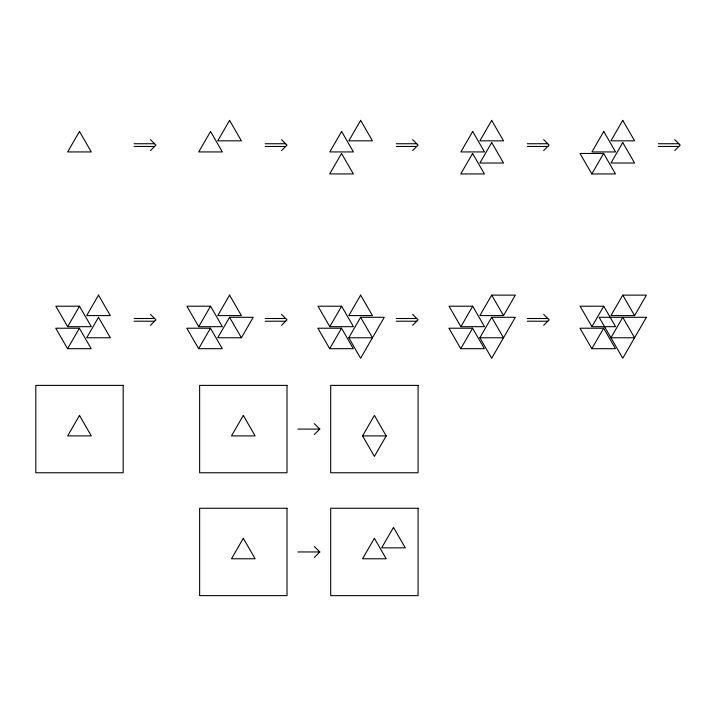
<?xml version="1.0" encoding="UTF-8"?>
<svg xmlns="http://www.w3.org/2000/svg" width="716" height="716" viewBox="0 0 716 716"><rect width="100%" height="100%" fill="white"/><g stroke="black" fill="none" stroke-linecap="round" stroke-linejoin="round"><path stroke-width="1.07" d="M67.662 326.684L79.485 306.206L91.308 326.684L67.662 326.684L55.839 306.206L79.485 306.206M67.564 348.701L79.386 328.223L91.209 348.701L67.564 348.701L55.741 328.223L79.386 328.223M198.726 326.684L210.549 306.206L222.372 326.684L198.726 326.684L186.903 306.206L210.549 306.206M198.627 348.701L210.45 328.223L222.282 348.701L198.627 348.701L186.804 328.223L210.45 328.223M229.567 317.295L217.745 337.773L241.39 337.773L253.213 317.295L229.567 317.295L241.39 337.773M329.79 326.684L341.613 306.206L353.444 326.684L329.79 326.684L317.967 306.206L341.613 306.206M329.691 348.701L341.523 328.223L353.346 348.701L329.691 348.701L317.868 328.223L341.523 328.223M348.808 337.773L360.631 317.295L384.277 317.295L360.631 358.251L348.808 337.773L372.454 337.773L360.631 317.295M362.556 435.901L374.387 415.423L386.21 435.901L374.387 456.387L362.556 435.901L386.21 435.901M460.862 326.684L472.685 306.206L449.03 306.206L460.862 326.684L484.508 326.684L472.685 306.206M460.764 348.701L472.587 328.223L448.932 328.223L460.764 348.701L484.41 348.701L472.587 328.223M491.695 295.117L479.872 315.595L503.518 315.595L515.341 295.117L491.695 295.117L503.518 315.595M479.872 337.773L491.695 317.295L515.341 317.295L491.695 358.251L479.872 337.773L503.518 337.773L491.695 317.295M591.828 173.943L603.651 153.466L580.005 153.466L591.828 173.943L615.474 173.943L603.651 153.466M591.926 326.684L603.749 306.206L580.103 306.206L591.926 326.684L615.572 326.684L603.749 306.206M591.828 348.701L603.651 328.223L580.005 328.223L591.828 348.701L615.474 348.701L603.651 328.223M622.759 295.117L610.936 315.595L634.582 315.595L646.405 295.117L622.759 295.117L634.582 315.595M150.485 150.566L155.945 145.106L150.485 139.647M281.549 150.566L287.009 145.106L281.549 139.647M150.485 325.315L155.945 319.855L150.485 314.396M412.613 150.566L418.072 145.106L412.613 139.647M281.549 325.315L287.009 319.855L281.549 314.396M543.677 150.566L549.136 145.106L543.677 139.647M412.613 325.315L418.072 319.855L412.613 314.396M314.315 434.54L319.775 429.081L314.315 423.621M674.74 150.566L680.2 145.106L674.74 139.647M543.677 325.315L549.136 319.855L543.677 314.396M314.315 557.415L319.775 551.955L314.315 546.487M134.098 143.737L154.575 143.737M265.162 143.737L285.639 143.737M396.225 143.737L416.703 143.737M527.289 143.737L547.767 143.737M658.353 143.737L678.831 143.737M134.098 146.467L154.575 146.467M265.162 146.467L285.639 146.467M396.225 146.467L416.703 146.467M527.289 146.467L547.767 146.467M658.353 146.467L678.831 146.467M134.098 318.495L154.575 318.495M265.162 318.495L285.639 318.495M396.225 318.495L416.703 318.495M527.289 318.495L547.767 318.495M134.098 321.224L154.575 321.224M265.162 321.224L285.639 321.224M396.225 321.224L416.703 321.224M527.289 321.224L547.767 321.224M297.928 429.081L319.775 429.081M297.928 551.955L319.775 551.955M79.485 131.449L67.662 151.935L91.308 151.935L79.485 131.449M98.504 295.117L86.681 315.595L110.327 315.595L98.504 295.117M98.504 317.295L86.681 337.773L110.327 337.773L98.504 317.295M210.549 131.449L198.726 151.935L222.372 151.935L210.549 131.449M229.567 120.36L217.745 140.837L241.39 140.837L229.567 120.36M79.485 415.423L67.662 435.901L91.308 435.901L79.485 415.423M229.567 295.117L217.745 315.595L241.39 315.595L229.567 295.117M341.613 131.449L329.79 151.935L353.444 151.935L341.613 131.449M341.523 153.466L329.691 173.943L353.346 173.943L341.523 153.466M360.631 120.36L348.808 140.837L372.454 140.837L360.631 120.36M243.315 415.423L231.492 435.901L255.138 435.901L243.315 415.423M360.631 295.117L348.808 315.595L372.454 315.595L360.631 295.117M472.685 131.449L460.862 151.935L484.508 151.935L472.685 131.449M243.315 538.298L231.492 558.775L255.138 558.775L243.315 538.298M472.587 153.466L460.764 173.943L484.41 173.943L472.587 153.466M491.695 120.36L479.872 140.837L503.518 140.837L491.695 120.36M491.695 142.547L479.872 163.024L503.518 163.024L491.695 142.547M603.749 131.449L591.926 151.935L615.572 151.935L603.749 131.449M374.387 538.298L362.556 558.775L386.21 558.775L374.387 538.298M622.759 120.36L610.936 140.837L634.582 140.837L622.759 120.36M393.496 527.379L381.673 547.856L405.319 547.856L393.496 527.379M622.759 142.547L610.936 163.024L634.582 163.024L622.759 142.547M622.759 317.295L610.936 337.773L634.582 337.773L622.759 317.295M646.405 317.295L622.759 358.251L599.113 317.295L646.405 317.295M123.179 385.387L35.8 385.387L35.8 472.766L123.179 472.766L123.179 385.387M287.009 385.387L199.63 385.387L199.63 472.766L287.009 472.766L287.009 385.387M418.072 385.387L330.694 385.387L330.694 472.766L418.072 472.766L418.072 385.387M287.009 508.262L199.63 508.262L199.63 595.64L287.009 595.64L287.009 508.262M418.072 508.262L330.694 508.262L330.694 595.64L418.072 595.64L418.072 508.262"/></g></svg>
